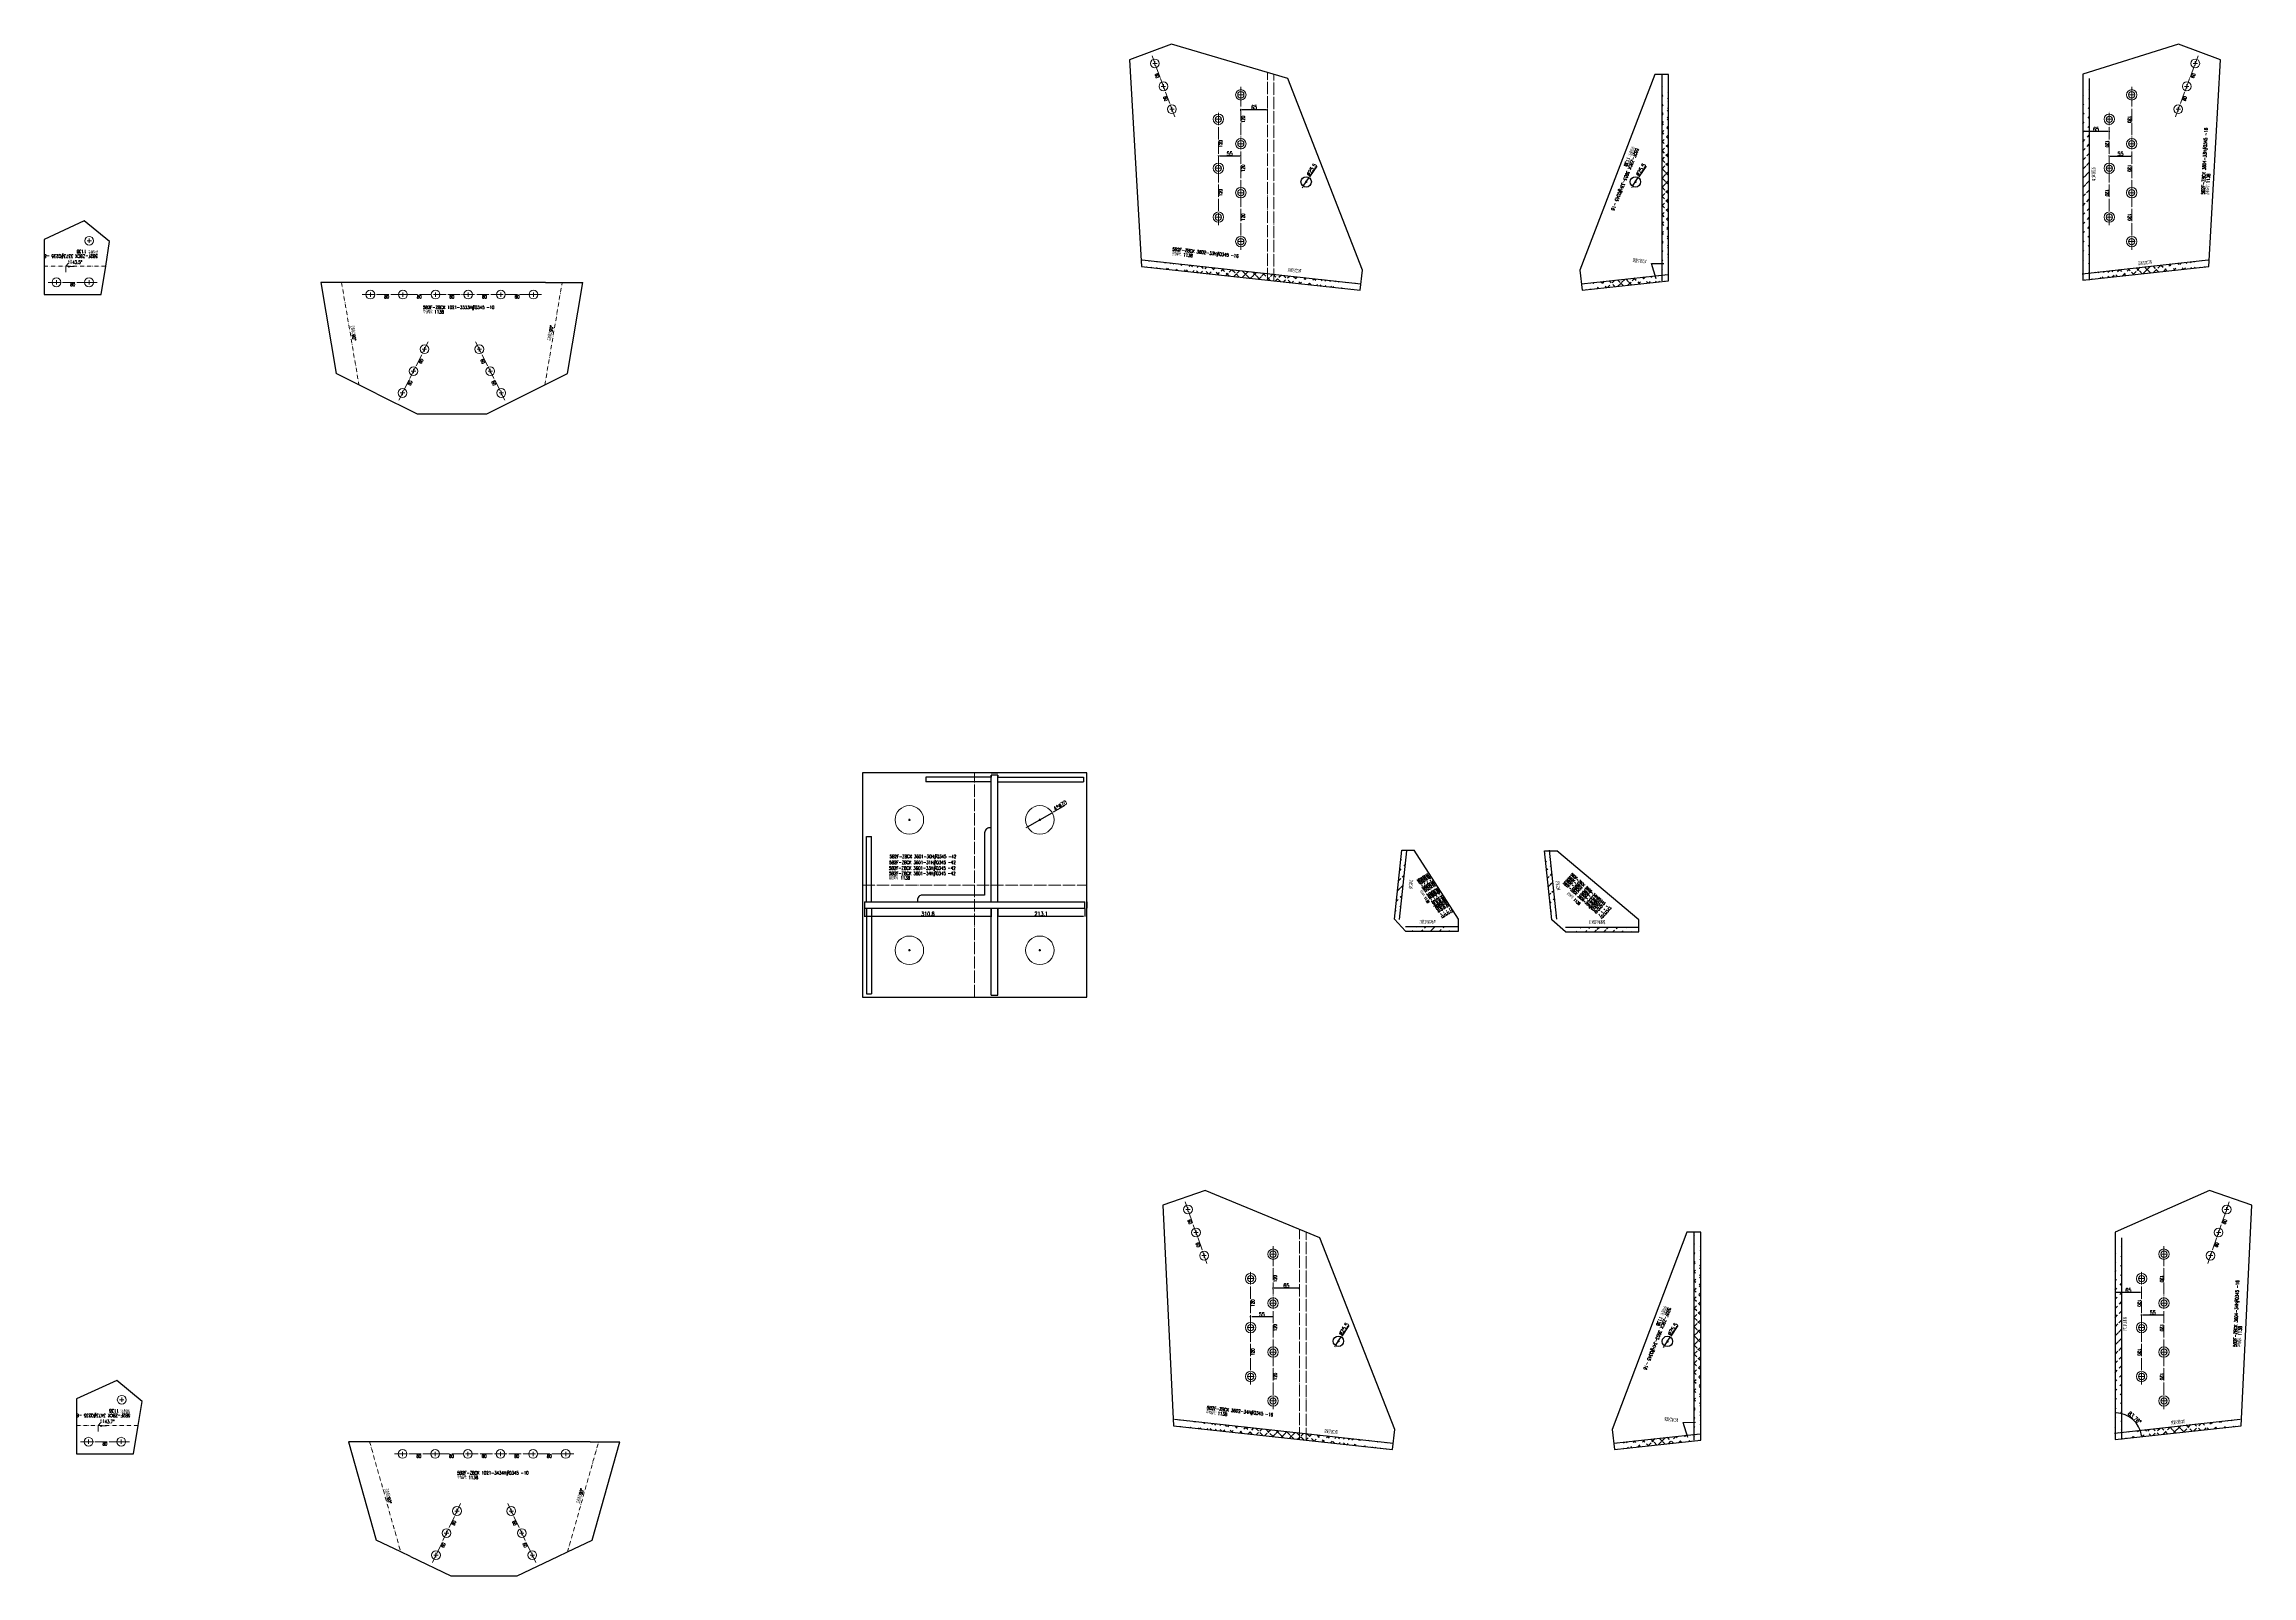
# Model space of a CAD drawing. Header units: millimetres. Extents: x -164 to 144402, y -33030 to 11430.
# Drawn here: x 18000 to 23415, y -33030 to -29273 of the extents above; entities that cross this region are included whole.
import ezdxf
from ezdxf.enums import TextEntityAlignment as Align

# ---------------------------------------------------------------- set-up
doc = ezdxf.new("R2010")
doc.units = ezdxf.units.MM
doc.header["$LTSCALE"] = 20
doc.header["$PDMODE"] = 1
doc.linetypes.add('DASHDOT2X', pattern=[1.75, 1.5, -0.125, 0, -0.125])
doc.linetypes.add('DIVIDE', pattern=[0.875, 0.5, -0.125, 0, -0.125, 0, -0.125])
for name, color, linetype, lineweight in [('1', 7, 'Continuous', 25), ('11', 3, 'Continuous', 13), ('12', 7, 'Continuous', 13), ('5', 1, 'Continuous', 13), ('7', 2, 'DASHDOT2X', 13), ('8', 3, 'DIVIDE', 13)]:
    doc.layers.add(name, color=color, linetype=linetype, lineweight=lineweight)
doc.styles.get("Standard").update_dxf_attribs({"font": 'simplex', "width": 0.7, "bigfont": 'gbhzfs.shx'})
doc.dimstyles.new('dimStyle3', dxfattribs={"dimtxt": 2.1, "dimasz": 1, "dimexe": 1.05, "dimexo": 0, "dimgap": 0.525, "dimtad": 1, "dimzin": 0, "dimdsep": 46, "dimtxsty": 'standard', "dimblk": 'OBLIQUE', "dimblk1": 'OBLIQUE', "dimblk2": 'OBLIQUE', "dimcen": 0.09, "dimadec": 0, "dimazin": 0, "dimtfac": 1, "dimtdec": 1, "dimtmove": 0, "dimatfit": 3, "dimfxl": 0, "dimtolj": 1, "dimtzin": 0, "dimarcsym": 0})
doc.dimstyles.get("Standard").update_dxf_attribs({"dimtxt": 2.1, "dimasz": 1, "dimexe": 1.05, "dimexo": 0, "dimgap": 0.525, "dimtad": 1, "dimzin": 0, "dimdsep": 46, "dimtxsty": 'standard', "dimblk": 'OBLIQUE', "dimblk1": 'OBLIQUE', "dimblk2": 'OBLIQUE', "dimcen": 0.09, "dimadec": 0, "dimazin": 0, "dimtfac": 1, "dimtdec": 1, "dimtix": 1, "dimtmove": 0, "dimatfit": 3, "dimfxl": 0, "dimtolj": 1, "dimtzin": 0, "dimarcsym": 0})

# ---------------------------------------------------------------- blocks, each defined once
blk = doc.blocks.new('M20')
for p, q in [((-0.5, 0), (0.5, 0)), ((0, -0.5), (0, 0.5))]:
    blk.add_line(p, q)
blk.add_circle((0, 0), 1)
blk = doc.blocks.new('M24')
for p, q in [((-0.6, 0), (0.6, 0)), ((0, -0.6), (0, 0.6))]:
    blk.add_line(p, q)
for radius in [1, 0.6]:
    blk.add_circle((0, 0), radius)
blk = doc.blocks.new('*D10')
at = {"layer": '1', "color": 0, "lineweight": -2}
for p, q in [((21014.1, -32326.7), (21014.1, -32322.6)), ((21016.6, -32323.6), (21076.6, -32323.6)), ((21079.1, -32326.7), (21079.1, -32322.6))]:
    blk.add_line(p, q, dxfattribs=at)
at = {"layer": '1', "color": 0}
for points in [[(21016.6, -32323.2), (21016.6, -32324), (21014.1, -32323.6)], [(21076.6, -32323.2), (21076.6, -32324), (21079.1, -32323.6)]]:
    blk.add_solid(points, dxfattribs=at)
at = {"layer": 'Defpoints', "color": 0}
for p in [(21079.1, -32323.6), (21014.1, -32327.3), (21079.1, -32327.3)]:
    blk.add_point(p, dxfattribs=at)
at = {"layer": '1', "color": 0, "insert": (21046.6, -32318), "char_height": 10, "attachment_point": 5}
blk.add_mtext('65', dxfattribs=at)
blk = doc.blocks.new('*D11')
at = {"layer": '1', "color": 0, "lineweight": -2}
for p, q in [((20959.1, -32395.2), (20959.1, -32393.3)), ((20961.6, -32394.3), (21011.6, -32394.3)), ((21014.1, -32395.2), (21014.1, -32393.3))]:
    blk.add_line(p, q, dxfattribs=at)
at = {"layer": '1', "color": 0}
for points in [[(20961.6, -32393.9), (20961.6, -32394.7), (20959.1, -32394.3)], [(21011.6, -32393.9), (21011.6, -32394.7), (21014.1, -32394.3)]]:
    blk.add_solid(points, dxfattribs=at)
at = {"layer": 'Defpoints', "color": 0}
for p in [(20959.1, -32395.8), (21014.1, -32394.3), (21014.1, -32395.8)]:
    blk.add_point(p, dxfattribs=at)
at = {"layer": '1', "color": 0, "insert": (20986.6, -32388.7), "char_height": 10, "attachment_point": 5}
blk.add_mtext('55', dxfattribs=at)
blk = doc.blocks.new('*D12')
at = {"layer": '1', "color": 0, "lineweight": -2}
for p, q in [((23079.1, -32334.5), (23079.1, -32334.1)), ((23141.6, -32335.2), (23081.6, -32335.2)), ((23144.1, -32334.5), (23144.1, -32334.1))]:
    blk.add_line(p, q, dxfattribs=at)
at = {"layer": '1', "color": 0}
for points in [[(23081.6, -32334.7), (23081.6, -32335.6), (23079.1, -32335.2)], [(23141.6, -32334.7), (23141.6, -32335.6), (23144.1, -32335.2)]]:
    blk.add_solid(points, dxfattribs=at)
at = {"layer": 'Defpoints', "color": 0}
for p in [(23079.1, -32335.2), (23079.1, -32335.2), (23144.1, -32335.2)]:
    blk.add_point(p, dxfattribs=at)
at = {"layer": '1', "color": 0, "insert": (23111.6, -32329.5), "char_height": 10, "attachment_point": 5}
blk.add_mtext('65', dxfattribs=at)
blk = doc.blocks.new('*D13')
at = {"layer": '1', "color": 0, "lineweight": -2}
for p, q in [((23144.1, -32391.4), (23144.1, -32389)), ((23146.6, -32390.1), (23196.6, -32390.1)), ((23199.1, -32391.4), (23199.1, -32389))]:
    blk.add_line(p, q, dxfattribs=at)
at = {"layer": '1', "color": 0}
for points in [[(23146.6, -32389.7), (23146.6, -32390.5), (23144.1, -32390.1)], [(23196.6, -32389.7), (23196.6, -32390.5), (23199.1, -32390.1)]]:
    blk.add_solid(points, dxfattribs=at)
at = {"layer": 'Defpoints', "color": 0}
for p in [(23144.1, -32392), (23199.1, -32390.1), (23199.1, -32392)]:
    blk.add_point(p, dxfattribs=at)
at = {"layer": '1', "color": 0, "insert": (23171.6, -32384.5), "char_height": 10, "attachment_point": 5}
blk.add_mtext('55', dxfattribs=at)
blk = doc.blocks.new('*D14')
at = {"layer": '1', "color": 0, "lineweight": -2}
for p, q in [((20935, -29436.4), (20935, -29432.2)), ((20937.5, -29433.3), (20997.5, -29433.3)), ((21000, -29436.4), (21000, -29432.2))]:
    blk.add_line(p, q, dxfattribs=at)
at = {"layer": '1', "color": 0}
for points in [[(20937.5, -29432.9), (20937.5, -29433.7), (20935, -29433.3)], [(20997.5, -29432.9), (20997.5, -29433.7), (21000, -29433.3)]]:
    blk.add_solid(points, dxfattribs=at)
at = {"layer": 'Defpoints', "color": 0}
for p in [(20935, -29437.1), (21000, -29433.3), (21000, -29437.1)]:
    blk.add_point(p, dxfattribs=at)
at = {"layer": '1', "color": 0, "insert": (20967.5, -29427.7), "char_height": 10, "attachment_point": 5}
blk.add_mtext('65', dxfattribs=at)
blk = doc.blocks.new('*D15')
at = {"layer": '1', "color": 0, "lineweight": -2}
for p, q in [((20880, -29546.6), (20880, -29545.8)), ((20882.5, -29546.9), (20932.5, -29546.9)), ((20935, -29546.6), (20935, -29545.8))]:
    blk.add_line(p, q, dxfattribs=at)
at = {"layer": '1', "color": 0}
for points in [[(20882.5, -29546.4), (20882.5, -29547.3), (20880, -29546.9)], [(20932.5, -29546.4), (20932.5, -29547.3), (20935, -29546.9)]]:
    blk.add_solid(points, dxfattribs=at)
at = {"layer": 'Defpoints', "color": 0}
for p in [(20880, -29547.3), (20935, -29546.9), (20935, -29547.3)]:
    blk.add_point(p, dxfattribs=at)
at = {"layer": '1', "color": 0, "insert": (20907.5, -29541.2), "char_height": 10, "attachment_point": 5}
blk.add_mtext('55', dxfattribs=at)
blk = doc.blocks.new('*D16')
at = {"layer": '1', "color": 0, "lineweight": -2}
for p, q in [((23000, -29486.3), (23000, -29488)), ((23062.5, -29487), (23002.5, -29487)), ((23065, -29486.3), (23065, -29488))]:
    blk.add_line(p, q, dxfattribs=at)
at = {"layer": '1', "color": 0}
for points in [[(23002.5, -29486.5), (23002.5, -29487.4), (23000, -29487)], [(23062.5, -29486.5), (23062.5, -29487.4), (23065, -29487)]]:
    blk.add_solid(points, dxfattribs=at)
at = {"layer": 'Defpoints', "color": 0}
for p in [(23000, -29485.7), (23000, -29487), (23065, -29485.7)]:
    blk.add_point(p, dxfattribs=at)
at = {"layer": '1', "color": 0, "insert": (23032.5, -29481.3), "char_height": 10, "attachment_point": 5}
blk.add_mtext('65', dxfattribs=at)
blk = doc.blocks.new('*D17')
at = {"layer": '1', "color": 0, "lineweight": -2}
for p, q in [((23065, -29547.9), (23065, -29546.3)), ((23067.5, -29547.3), (23117.5, -29547.3)), ((23120, -29547.9), (23120, -29546.3))]:
    blk.add_line(p, q, dxfattribs=at)
at = {"layer": '1', "color": 0}
for points in [[(23067.5, -29546.9), (23067.5, -29547.8), (23065, -29547.3)], [(23117.5, -29546.9), (23117.5, -29547.8), (23120, -29547.3)]]:
    blk.add_solid(points, dxfattribs=at)
at = {"layer": 'Defpoints', "color": 0}
for p in [(23065, -29548.6), (23120, -29547.3), (23120, -29548.6)]:
    blk.add_point(p, dxfattribs=at)
at = {"layer": '1', "color": 0, "insert": (23092.5, -29541.7), "char_height": 10, "attachment_point": 5}
blk.add_mtext('55', dxfattribs=at)
blk = doc.blocks.new('*D26')
at = {"layer": '1', "color": 0, "lineweight": -2}
for p, q in [((20012, -31393.1), (20012, -31413.1)), ((20322.8, -31393.1), (20322.8, -31413.1)), ((20014.5, -31412.1), (20320.3, -31412.1))]:
    blk.add_line(p, q, dxfattribs=at)
at = {"layer": '1', "color": 0}
for points in [[(20014.5, -31411.6), (20014.5, -31412.5), (20012, -31412.1)], [(20320.3, -31411.6), (20320.3, -31412.5), (20322.8, -31412.1)]]:
    blk.add_solid(points, dxfattribs=at)
at = {"layer": 'Defpoints', "color": 0}
for p in [(20012, -31392.5), (20322.8, -31392.5), (20322.8, -31412.1)]:
    blk.add_point(p, dxfattribs=at)
at = {"layer": '1', "color": 0, "insert": (20167.4, -31406.4), "char_height": 10, "attachment_point": 5}
blk.add_mtext('310.8', dxfattribs=at)
blk = doc.blocks.new('*D27')
at = {"layer": '1', "color": 0, "lineweight": -2}
for p, q in [((20338.9, -31393.1), (20338.9, -31412.7)), ((20552, -31393.1), (20552, -31412.7)), ((20341.4, -31411.6), (20549.5, -31411.6))]:
    blk.add_line(p, q, dxfattribs=at)
at = {"layer": '1', "color": 0}
for points in [[(20341.4, -31411.2), (20341.4, -31412), (20338.9, -31411.6)], [(20549.5, -31411.2), (20549.5, -31412), (20552, -31411.6)]]:
    blk.add_solid(points, dxfattribs=at)
at = {"layer": 'Defpoints', "color": 0}
for p in [(20338.9, -31392.5), (20552, -31392.5), (20552, -31411.6)]:
    blk.add_point(p, dxfattribs=at)
at = {"layer": '1', "color": 0, "insert": (20445.5, -31406), "char_height": 10, "attachment_point": 5}
blk.add_mtext('213.1', dxfattribs=at)
blk = doc.blocks.new('*D28')
at = {"layer": '1', "color": 0, "lineweight": -2}
for p, q in [((21200.2, -32415.8), (21182.8, -32441.9)), ((21165.9, -32467.3), (21164.5, -32469.3)), ((21167.2, -32465.2), (21181.4, -32444))]:
    blk.add_line(p, q, dxfattribs=at)
at = {"layer": '1', "color": 0}
for points in [[(21165.5, -32467), (21166.2, -32467.5), (21167.2, -32465.2)], [(21182.4, -32441.7), (21183.1, -32442.1), (21181.4, -32444)]]:
    blk.add_solid(points, dxfattribs=at)
at = {"layer": 'Defpoints', "color": 0}
for p in [(21167.2, -32465.2), (21181.4, -32444)]:
    blk.add_point(p, dxfattribs=at)
at = {"layer": '1', "color": 0, "insert": (21187.5, -32424.7), "char_height": 10, "attachment_point": 5, "rotation": 56.2665}
blk.add_mtext('∅25.5', dxfattribs=at)
blk = doc.blocks.new('*D29')
at = {"layer": '1', "color": 0, "lineweight": -2}
for p, q in [((22007, -32416.1), (21989.5, -32442.2)), ((21972.6, -32467.6), (21971.2, -32469.6)), ((21974, -32465.5), (21988.2, -32444.3))]:
    blk.add_line(p, q, dxfattribs=at)
at = {"layer": '1', "color": 0}
for points in [[(21972.3, -32467.3), (21973, -32467.8), (21974, -32465.5)], [(21989.2, -32442), (21989.9, -32442.4), (21988.2, -32444.3)]]:
    blk.add_solid(points, dxfattribs=at)
at = {"layer": 'Defpoints', "color": 0}
for p in [(21974, -32465.5), (21988.2, -32444.3)]:
    blk.add_point(p, dxfattribs=at)
at = {"layer": '1', "color": 0, "insert": (21994.3, -32425), "char_height": 10, "attachment_point": 5, "rotation": 56.2665}
blk.add_mtext('∅25.5', dxfattribs=at)
blk = doc.blocks.new('*D30')
at = {"layer": '1', "color": 0, "lineweight": -2}
for p, q in [((21088.2, -29621.2), (21102.3, -29600)), ((21121.2, -29571.8), (21103.7, -29597.9)), ((21086.8, -29623.3), (21085.4, -29625.4))]:
    blk.add_line(p, q, dxfattribs=at)
at = {"layer": '1', "color": 0}
for points in [[(21103.4, -29597.7), (21104.1, -29598.2), (21102.3, -29600)], [(21086.4, -29623.1), (21087.1, -29623.5), (21088.2, -29621.2)]]:
    blk.add_solid(points, dxfattribs=at)
at = {"layer": 'Defpoints', "color": 0}
for p in [(21102.3, -29600), (21088.2, -29621.2)]:
    blk.add_point(p, dxfattribs=at)
at = {"layer": '1', "color": 0, "insert": (21108.5, -29580.7), "char_height": 10, "attachment_point": 5, "rotation": 56.2665}
blk.add_mtext('∅25.5', dxfattribs=at)
blk = doc.blocks.new('*D31')
at = {"layer": '1', "color": 0, "lineweight": -2}
for p, q in [((21895.7, -29621.4), (21909.8, -29600.2)), ((21928.7, -29572), (21911.2, -29598.1)), ((21894.3, -29623.5), (21892.9, -29625.6))]:
    blk.add_line(p, q, dxfattribs=at)
at = {"layer": '1', "color": 0}
for points in [[(21910.9, -29597.9), (21911.6, -29598.4), (21909.8, -29600.2)], [(21894, -29623.3), (21894.6, -29623.7), (21895.7, -29621.4)]]:
    blk.add_solid(points, dxfattribs=at)
at = {"layer": 'Defpoints', "color": 0}
for p in [(21909.8, -29600.2), (21895.7, -29621.4)]:
    blk.add_point(p, dxfattribs=at)
at = {"layer": '1', "color": 0, "insert": (21916, -29580.9), "char_height": 10, "attachment_point": 5, "rotation": 56.2665}
blk.add_mtext('∅25.5', dxfattribs=at)
blk = doc.blocks.new('*D133')
at = {"layer": '12', "color": 0, "lineweight": -2}
blk.add_arc((23079.1, -32695.7), 65.7, 8.4194, 87.8206, dxfattribs=at)
at = {"layer": '12', "color": 0}
for points in [[(23081.6, -32630.4), (23081.6, -32629.6), (23079.1, -32629.9)], [(23144.5, -32686), (23143.7, -32686.1), (23144.4, -32688.5)]]:
    blk.add_solid(points, dxfattribs=at)
at = {"layer": 'Defpoints', "color": 0}
for p in [(23079.1, -32187.1), (23079.1, -32695.7), (23079.1, -32695.7), (23133.5, -32658.8), (23388, -32661.9)]:
    blk.add_point(p, dxfattribs=at)
at = {"layer": '12', "color": 0, "insert": (23126.9, -32642.3), "char_height": 10, "attachment_point": 5, "rotation": 318.12}
blk.add_mtext('83.76°', dxfattribs=at)

msp = doc.modelspace()

# ---------------------------------------------------------------- hatches: boundary and pattern name
at = {"layer": '1'}
h = msp.add_hatch(dxfattribs=at)
h.set_pattern_fill('ANSI37', color=256, scale=5, style=0)
edge = h.paths.add_edge_path()
edge.add_line((21968, -29853.415), (21968, -29347.085))
edge.add_line((21984, -29853.415), (21984, -29347.085))
h = msp.add_hatch(dxfattribs=at)
h.set_pattern_fill('ANSI31', color=256, scale=5, style=0)
edge = h.paths.add_edge_path()
edge.add_line((23016, -29357.085), (23016, -29851.687))
edge.add_line((23000, -29346.085), (23000, -29851.687))
h = msp.add_hatch(dxfattribs=at)
h.set_pattern_fill('ANSI37', color=256, scale=5, style=0)
edge = h.paths.add_edge_path()
edge.add_line((20692.815, -29802.004), (21229.615, -29860.698))
edge.add_line((20691.076, -29817.909), (21227.876, -29876.603))
h = msp.add_hatch(dxfattribs=at)
h.set_pattern_fill('ANSI37', color=256, scale=5, style=0)
edge = h.paths.add_edge_path()
edge.add_line((22998.261, -29835.782), (23307.185, -29802.004))
edge.add_line((23000, -29851.687), (23308.924, -29817.909))
h = msp.add_hatch(dxfattribs=at)
h.set_pattern_fill('ANSI37', color=256, scale=5, style=0)
edge = h.paths.add_edge_path()
edge.add_line((21770.383, -29860.698), (21982.259, -29837.51))
edge.add_line((21772.124, -29876.603), (21984, -29853.415))
h = msp.add_hatch(dxfattribs=at)
h.set_pattern_fill('ANSI31', color=256, scale=5, style=0)
edge = h.paths.add_edge_path()
edge.add_line((21324.201, -31420.315), (21341.971, -31251.246))
edge.add_line((21312.266, -31419.061), (21330.036, -31249.992))
h = msp.add_hatch(dxfattribs=at)
h.set_pattern_fill('ANSI31', color=256, scale=5, style=0)
edge = h.paths.add_edge_path()
edge.add_line((21709.777, -31419.393), (21692.007, -31250.324))
edge.add_line((21697.843, -31420.647), (21680.073, -31251.578))
h = msp.add_hatch(dxfattribs=at)
h.set_pattern_fill('ANSI31', color=256, scale=5, style=0)
edge = h.paths.add_edge_path()
edge.add_line((21339.131, -31436.896), (21469.131, -31436.896))
edge.add_line((21339.131, -31448.896), (21469.131, -31448.896))
h = msp.add_hatch(dxfattribs=at)
h.set_pattern_fill('ANSI31', color=256, scale=5, style=0)
edge = h.paths.add_edge_path()
edge.add_line((21730.978, -31438.483), (21910.978, -31438.483))
edge.add_line((21730.978, -31450.483), (21910.978, -31450.483))
h = msp.add_hatch(dxfattribs=at)
h.set_pattern_fill('ANSI37', color=256, scale=5, style=0)
edge = h.paths.add_edge_path()
edge.add_line((22047.074, -32697.388), (22047.074, -32187.058))
edge.add_line((22063.074, -32697.388), (22063.074, -32187.058))
h = msp.add_hatch(dxfattribs=at)
h.set_pattern_fill('ANSI31', color=256, scale=5, style=0)
edge = h.paths.add_edge_path()
edge.add_line((23095.074, -32201.058), (23095.074, -32695.66))
edge.add_line((23079.074, -32187.058), (23079.074, -32695.66))
h = msp.add_hatch(dxfattribs=at)
h.set_pattern_fill('ANSI37', color=256, scale=5, style=0)
edge = h.paths.add_edge_path()
edge.add_line((20771.887, -32645.976), (21308.688, -32704.671))
edge.add_line((20770.148, -32661.882), (21306.949, -32720.576))
h = msp.add_hatch(dxfattribs=at)
h.set_pattern_fill('ANSI37', color=256, scale=5, style=0)
edge = h.paths.add_edge_path()
edge.add_line((23077.335, -32679.755), (23386.261, -32645.976))
edge.add_line((23079.074, -32695.66), (23388, -32661.882))
h = msp.add_hatch(dxfattribs=at)
h.set_pattern_fill('ANSI37', color=256, scale=5, style=0)
edge = h.paths.add_edge_path()
edge.add_line((21849.459, -32704.67), (22061.333, -32681.483))
edge.add_line((21851.199, -32720.576), (22063.074, -32697.388))

# ---------------------------------------------------------------- linework, layer by layer
for p, q in [((20765.217, -29272.737), (20662.115, -29311.078)), ((21050, -29357.085), (20765.217, -29272.737)), ((23234.783, -29272.737), (23000, -29346.085)), ((23337.885, -29311.078), (23234.783, -29272.737)), ((20662.115, -29311.078), (20691.076, -29817.909)), ((21950, -29347.085), (21766.689, -29826.899)), ((21984, -29347.085), (21950, -29347.085)), ((21968, -29853.415), (21968, -29347.085)), ((21984, -29853.415), (21984, -29347.085)), ((23000, -29346.085), (23000, -29851.687)), ((23308.924, -29817.909), (23337.885, -29311.078)), ((21233.311, -29826.899), (21050, -29357.085)), ((23016, -29357.085), (23016, -29851.687)), ((21092.749, -29610.612), (21097.749, -29610.612)), ((21095.249, -29613.112), (21095.249, -29608.112)), ((21900.269, -29610.812), (21905.269, -29610.812)), ((21902.769, -29613.312), (21902.769, -29608.312)), ((18098.427, -29706.525), (18000, -29752.085)), ((18160.468, -29757.033), (18098.427, -29706.525)), ((18000, -29752.085), (18000, -29817.085)), ((18151.017, -29817.085), (18160.468, -29757.033)), ((18000, -29817.085), (18000, -29887.085)), ((18140, -29887.085), (18151.017, -29817.085)), ((20691.076, -29817.909), (21227.876, -29876.603)), ((20692.815, -29802.004), (21229.615, -29860.698)), ((21227.876, -29876.603), (21233.311, -29826.899)), ((21766.689, -29826.899), (21772.124, -29876.603)), ((21942.333, -29811.041), (21972.716, -29810.748)), ((21953.635, -29848.147), (21942.333, -29811.041)), ((22998.261, -29835.782), (23307.185, -29802.004)), ((23000, -29851.687), (23308.924, -29817.909)), ((18000, -29887.085), (18140, -29887.085)), ((18678.718, -29857.085), (18716.569, -30080.538)), ((18729.43, -29857.085), (18678.718, -29857.085)), ((18770, -29857.085), (18729.43, -29857.085)), ((19230, -29857.085), (18770, -29857.085)), ((19230, -29857.085), (19270.57, -29857.085)), ((19270.57, -29857.085), (19321.282, -29857.085)), ((19283.431, -30080.538), (19321.282, -29857.085)), ((21770.383, -29860.698), (21982.259, -29837.51)), ((21772.124, -29876.603), (21984, -29853.415)), ((18771.99, -30108.339), (18716.569, -30080.538)), ((19228.01, -30108.339), (19283.431, -30080.538)), ((18816.327, -30130.579), (18771.99, -30108.339)), ((18816.327, -30130.579), (18914.651, -30179.899)), ((19085.349, -30179.899), (19183.673, -30130.579)), ((19183.673, -30130.579), (19228.01, -30108.339)), ((18914.651, -30179.899), (19085.349, -30179.899)), ((20557.032, -31060.615), (20007.032, -31060.615)), ((20007.032, -31060.615), (20007.032, -31610.615)), ((20322.795, -31070.615), (20162.795, -31070.615)), ((20162.795, -31070.615), (20162.795, -31082.615)), ((20322.795, -31060.615), (20338.892, -31060.615)), ((20322.795, -31376.379), (20322.795, -31065.615)), ((20338.892, -31065.615), (20322.795, -31065.615)), ((20322.795, -31065.615), (20322.795, -31070.615)), ((20338.892, -31376.379), (20338.892, -31065.615)), ((20338.892, -31065.615), (20338.892, -31070.615)), ((20338.892, -31070.615), (20548.892, -31070.615)), ((20548.892, -31070.615), (20548.892, -31082.615)), ((20557.032, -31610.615), (20557.032, -31060.615)), ((20322.795, -31082.615), (20162.795, -31082.615)), ((20338.892, -31082.615), (20548.892, -31082.615)), ((20119.532, -31175.615), (20124.532, -31175.615)), ((20122.032, -31178.115), (20122.032, -31173.115)), ((20411.693, -31193.066), (20472.371, -31158.164)), ((20439.532, -31175.615), (20444.532, -31175.615)), ((20442.032, -31178.115), (20442.032, -31173.115)), ((20502.921, -31140.59), (20474.538, -31156.917)), ((20017.032, -31376.379), (20017.032, -31216.379)), ((20017.032, -31216.379), (20029.032, -31216.379)), ((20029.032, -31376.379), (20029.032, -31216.379)), ((20306.699, -31207.258), (20306.699, -31360.282)), ((20322.795, -31195.306), (20318.842, -31195.259)), ((20322.795, -31376.379), (20322.795, -31195.306)), ((20409.526, -31194.313), (20407.359, -31195.559)), ((21312.266, -31419.061), (21330.036, -31249.992)), ((21324.201, -31420.315), (21341.971, -31251.246)), ((21330.036, -31249.992), (21360.036, -31249.992)), ((21469.131, -31418.896), (21360.036, -31249.992)), ((21697.843, -31420.647), (21680.073, -31251.578)), ((21680.073, -31251.578), (21710.073, -31251.578)), ((21709.777, -31419.393), (21692.007, -31250.324)), ((21910.978, -31420.483), (21710.073, -31251.578)), ((20007.032, -31376.379), (20007.032, -31392.475)), ((20012.032, -31376.379), (20552.032, -31376.379)), ((20012.032, -31376.379), (20012.032, -31392.475)), ((20012.032, -31376.379), (20017.032, -31376.379)), ((20012.032, -31392.475), (20552.032, -31392.475)), ((20012.032, -31392.475), (20017.032, -31392.475)), ((20017.032, -31392.475), (20017.032, -31602.475)), ((20029.032, -31392.475), (20029.032, -31602.475)), ((20141.675, -31372.426), (20141.723, -31376.379)), ((20141.723, -31376.379), (20322.795, -31376.379)), ((20306.699, -31360.282), (20153.675, -31360.282)), ((20322.795, -31376.379), (20338.892, -31376.379)), ((20322.795, -31605.615), (20322.795, -31392.472)), ((20322.795, -31392.472), (20338.892, -31392.472)), ((20338.892, -31605.615), (20338.892, -31392.472)), ((20552.032, -31392.475), (20552.032, -31376.379)), ((20557.032, -31376.379), (20557.032, -31392.475)), ((21312.266, -31419.061), (21339.131, -31448.896)), ((21339.131, -31436.896), (21469.131, -31436.896)), ((21339.131, -31448.896), (21469.131, -31448.896)), ((21469.131, -31448.896), (21469.131, -31418.896)), ((21730.978, -31450.483), (21697.843, -31420.647)), ((21730.978, -31438.483), (21910.978, -31438.483)), ((21730.978, -31450.483), (21910.978, -31450.483)), ((21910.978, -31450.483), (21910.978, -31420.483)), ((20119.532, -31495.615), (20124.532, -31495.615)), ((20122.032, -31498.115), (20122.032, -31493.115)), ((20439.532, -31495.615), (20444.532, -31495.615)), ((20442.032, -31498.115), (20442.032, -31493.115)), ((20007.032, -31610.615), (20557.032, -31610.615)), ((20017.032, -31602.475), (20029.032, -31602.475)), ((20322.795, -31605.615), (20338.892, -31605.615)), ((20322.795, -31610.615), (20338.892, -31610.615)), ((20847.437, -32084.929), (20743.549, -32121.086)), ((21129.074, -32201.058), (20847.437, -32084.929)), ((23310.711, -32084.929), (23079.074, -32187.058)), ((23414.599, -32121.086), (23310.711, -32084.929)), ((20743.549, -32121.086), (20770.148, -32661.882)), ((23388, -32661.882), (23414.599, -32121.086)), ((21312.383, -32670.872), (21129.074, -32201.058)), ((22029.074, -32187.058), (21845.765, -32670.872)), ((22063.074, -32187.058), (22029.074, -32187.058)), ((22047.074, -32697.388), (22047.074, -32187.058)), ((22063.074, -32697.388), (22063.074, -32187.058)), ((23079.074, -32187.058), (23079.074, -32695.66)), ((23095.074, -32201.058), (23095.074, -32695.66)), ((21171.822, -32454.585), (21176.822, -32454.585)), ((21174.322, -32457.085), (21174.322, -32452.085)), ((21978.573, -32454.87), (21983.573, -32454.87)), ((21981.073, -32457.37), (21981.073, -32452.37)), ((18178.625, -32550.896), (18079.074, -32596.058)), ((18240.148, -32602.032), (18178.625, -32550.896)), ((18079.074, -32596.058), (18079.074, -32661.058)), ((18230.507, -32661.058), (18240.148, -32602.032)), ((20771.887, -32645.976), (21308.688, -32704.671)), ((23077.335, -32679.755), (23386.261, -32645.976)), ((18079.074, -32661.058), (18079.074, -32731.058)), ((18219.074, -32731.058), (18230.507, -32661.058)), ((18798.296, -32701.058), (18746.352, -32701.058)), ((18746.352, -32701.058), (18814.472, -32942.969)), ((18819.074, -32701.058), (18798.296, -32701.058)), ((19339.074, -32701.058), (18819.074, -32701.058)), ((19339.074, -32701.058), (19359.852, -32701.058)), ((19343.676, -32942.969), (19411.796, -32701.058)), ((19359.852, -32701.058), (19411.796, -32701.058)), ((20770.148, -32661.882), (21306.949, -32720.576)), ((21306.949, -32720.576), (21312.383, -32670.872)), ((21845.765, -32670.872), (21851.2, -32720.576)), ((21849.459, -32704.67), (22061.333, -32681.483)), ((21851.199, -32720.576), (22063.074, -32697.388)), ((22020.053, -32653.582), (22050.436, -32653.289)), ((22031.355, -32690.688), (22020.053, -32653.582)), ((23079.074, -32695.66), (23388, -32661.882)), ((18079.074, -32731.058), (18219.074, -32731.058)), ((18874.446, -32971.485), (18814.472, -32942.969)), ((18898.436, -32982.891), (18874.446, -32971.485)), ((19259.712, -32982.891), (19283.702, -32971.485)), ((19283.702, -32971.485), (19343.676, -32942.969)), ((18898.436, -32982.891), (18997.778, -33030.125)), ((19160.37, -33030.125), (19259.712, -32982.891)), ((18997.778, -33030.125), (19160.37, -33030.125))]:
    msp.add_line(p, q, dxfattribs=at)
for centre in [(21095.249, -29610.612), (21902.769, -29610.812), (21174.322, -32454.585), (21981.073, -32454.87)]:
    msp.add_circle(centre, 12.75, dxfattribs=at)
for centre, start, end in [((20318.699, -31207.258), 89.315035, 180), ((20153.675, -31372.282), 90, 180.684965)]:
    msp.add_arc(centre, 12, start, end, dxfattribs=at)
for points in [[(20474.33, -31156.556), (20474.745, -31157.278), (20472.371, -31158.164)], [(20409.318, -31193.952), (20409.733, -31194.674), (20411.693, -31193.066)]]:
    msp.add_solid(points, dxfattribs=at)
at = {"layer": '12'}
for p, q in [((18053.508, -29817.085), (18059.661, -29809.829)), ((18053.508, -29817.085), (18053.508, -29832.085)), ((18073.508, -29818.085), (18058.508, -29818.085)), ((18058.508, -29818.085), (18060.508, -29820.085)), ((18060.508, -29820.085), (18062.508, -29818.085)), ((18132.791, -32661.058), (18138.969, -32653.831)), ((18132.791, -32661.058), (18132.791, -32676.058)), ((18137.791, -32662.058), (18139.791, -32664.058)), ((18152.791, -32662.058), (18137.791, -32662.058)), ((18139.791, -32664.058), (18141.791, -32662.058))]:
    msp.add_line(p, q, dxfattribs=at)
at = {"layer": '5'}
for centre in [(20122.032, -31175.615), (20442.032, -31175.615), (20122.032, -31495.615), (20442.032, -31495.615)]:
    msp.add_circle(centre, 35, dxfattribs=at)
at = {"layer": '7'}
for p, q in [((20772.921, -29451.246), (20717.151, -29301.28)), ((21000, -29851.687), (21000, -29342.275)), ((21016, -29853.436), (21016, -29347.014)), ((23227.079, -29451.246), (23282.849, -29301.28)), ((20935, -29777.085), (20935, -29377.085)), ((23120, -29777.085), (23120, -29377.085)), ((20880, -29717.085), (20880, -29437.085)), ((23065, -29717.085), (23065, -29437.085)), ((18010, -29857.085), (18130, -29857.085)), ((18780, -29887.085), (19220, -29887.085)), ((18941.712, -30003.285), (18869.973, -30146.301)), ((19058.288, -30003.285), (19130.027, -30146.301)), ((20282.032, -31610.615), (20282.032, -31060.615)), ((20007.032, -31335.615), (20557.032, -31335.615)), ((20851.371, -32263.562), (20798.78, -32112.452)), ((23306.777, -32263.562), (23359.368, -32112.452)), ((21079.074, -32695.66), (21079.074, -32180.441)), ((21095.074, -32697.409), (21095.074, -32187.039)), ((21014.074, -32621.058), (21014.074, -32221.058)), ((23199.074, -32621.058), (23199.074, -32221.058)), ((20959.074, -32561.058), (20959.074, -32281.058)), ((23144.074, -32561.058), (23144.074, -32281.058)), ((18089.074, -32701.058), (18209.074, -32701.058)), ((18859.074, -32731.058), (19299.074, -32731.058)), ((19021.105, -32852.978), (18952.401, -32997.477)), ((19137.043, -32852.978), (19205.747, -32997.477))]:
    msp.add_line(p, q, dxfattribs=at)
at = {"layer": '8'}
for p, q in [((18151.017, -29817.085), (18000, -29817.085)), ((18729.43, -29857.085), (18771.99, -30108.339)), ((19228.01, -30108.339), (19270.57, -29857.085)), ((18230.507, -32661.058), (18079.074, -32661.058)), ((18798.296, -32701.058), (18874.446, -32971.485)), ((19283.702, -32971.485), (19359.852, -32701.058))]:
    msp.add_line(p, q, dxfattribs=at)

# ---------------------------------------------------------------- block references
at = {"layer": '5'}
for name, p, xscale, yscale, zscale in [('M20', (20724.123, -29320.026), 10.75, 10.75, 10.75), ('M20', (23275.877, -29320.026), 10.75, 10.75, 10.75), ('M20', (20745.036, -29376.263), 10.75, 10.75, 10.75), ('M24', (20935, -29397.085), 12.75, 12.75, 12.75), ('M24', (23120, -29397.085), 12.75, 12.75, 12.75), ('M20', (23254.964, -29376.263), 10.75, 10.75, 10.75), ('M20', (20765.949, -29432.5), 10.75, 10.75, 10.75), ('M24', (20880, -29457.085), 12.75, 12.75, 12.75), ('M24', (23065, -29457.085), 12.75, 12.75, 12.75), ('M20', (23234.051, -29432.5), 10.75, 10.75, 10.75), ('M24', (20935, -29517.085), 12.75, 12.75, 12.75), ('M24', (23120, -29517.085), 12.75, 12.75, 12.75), ('M24', (20880, -29577.085), 12.75, 12.75, 12.75), ('M24', (23065, -29577.085), 12.75, 12.75, 12.75), ('M24', (20935, -29637.085), 12.75, 12.75, 12.75), ('M24', (23120, -29637.085), 12.75, 12.75, 12.75), ('M24', (20880, -29697.085), 12.75, 12.75, 12.75), ('M24', (23065, -29697.085), 12.75, 12.75, 12.75), ('M20', (18110.507, -29755.044), 10.75, 10.75, 10.75), ('M24', (20935, -29757.085), 12.75, 12.75, 12.75), ('M24', (23120, -29757.085), 12.75, 12.75, 12.75), ('M20', (18030, -29857.085), 10.75, 10.75, 10.75), ('M20', (18110, -29857.085), 10.75, 10.75, 10.75), ('M20', (18800, -29887.085), 10.75, 10.75, 10.75), ('M20', (18880, -29887.085), 10.75, 10.75, 10.75), ('M20', (18960, -29887.085), 10.75, 10.75, 10.75), ('M20', (19040, -29887.085), 10.75, 10.75, 10.75), ('M20', (19120, -29887.085), 10.75, 10.75, 10.75), ('M20', (19200, -29887.085), 10.75, 10.75, 10.75), ('M20', (18932.745, -30021.162), 10.75, 10.75, 10.75), ('M20', (19067.255, -30021.162), 10.75, 10.75, 10.75), ('M20', (18905.842, -30074.793), 10.75, 10.75, 10.75), ('M20', (19094.158, -30074.793), 10.75, 10.75, 10.75), ('M20', (18878.94, -30128.424), 10.75, 10.75, 10.75), ('M20', (19121.06, -30128.424), 10.75, 10.75, 10.75), ('M20', (20805.354, -32131.341), 10.75, 10.75, 10.75), ('M20', (23352.794, -32131.341), 10.75, 10.75, 10.75), ('M20', (20825.075, -32188.007), 10.75, 10.75, 10.75), ('M20', (23333.073, -32188.007), 10.75, 10.75, 10.75), ('M20', (20844.797, -32244.673), 10.75, 10.75, 10.75), ('M24', (21014.074, -32241.058), 12.75, 12.75, 12.75), ('M24', (23199.074, -32241.058), 12.75, 12.75, 12.75), ('M20', (23313.351, -32244.673), 10.75, 10.75, 10.75), ('M24', (20959.074, -32301.058), 12.75, 12.75, 12.75), ('M24', (23144.074, -32301.058), 12.75, 12.75, 12.75), ('M24', (21014.074, -32361.058), 12.75, 12.75, 12.75), ('M24', (23199.074, -32361.058), 12.75, 12.75, 12.75), ('M24', (20959.074, -32421.058), 12.75, 12.75, 12.75), ('M24', (23144.074, -32421.058), 12.75, 12.75, 12.75), ('M24', (21014.074, -32481.058), 12.75, 12.75, 12.75), ('M24', (23199.074, -32481.058), 12.75, 12.75, 12.75), ('M24', (20959.074, -32541.058), 12.75, 12.75, 12.75), ('M24', (23144.074, -32541.058), 12.75, 12.75, 12.75), ('M20', (18190.217, -32598.157), 10.75, 10.75, 10.75), ('M24', (21014.074, -32601.058), 12.75, 12.75, 12.75), ('M24', (23199.074, -32601.058), 12.75, 12.75, 12.75), ('M20', (18109.074, -32701.058), 10.75, 10.75, 10.75), ('M20', (18189.074, -32701.058), 10.75, 10.75, 10.75), ('M20', (18879.074, -32731.058), 10.75, 10.75, 10.75), ('M20', (18959.074, -32731.058), 10.75, 10.75, 10.75), ('M20', (19039.074, -32731.058), 10.75, 10.75, 10.75), ('M20', (19119.074, -32731.058), 10.75, 10.75, 10.75), ('M20', (19199.074, -32731.058), 10.75, 10.75, 10.75), ('M20', (19279.074, -32731.058), 10.75, 10.75, 10.75), ('M20', (19012.517, -32871.041), 10.75, 10.75, 10.75), ('M20', (19145.631, -32871.041), 10.75, 10.75, 10.75), ('M20', (18986.753, -32925.228), 10.75, 10.75, 10.75), ('M20', (19171.395, -32925.228), 10.75, 10.75, 10.75), ('M20', (18960.989, -32979.414), 10.75, 10.75, 10.75), ('M20', (19197.159, -32979.414), 10.75, 10.75, 10.75)]:
    msp.add_blockref(name, p, dxfattribs=dict(at, xscale=xscale, yscale=yscale, zscale=zscale))

# ---------------------------------------------------------------- texts
at = {"layer": '1', "insert": (20491.918, -31140.431), "char_height": 10, "attachment_point": 5, "rotation": 29.908096}
msp.add_mtext('4*∅70', dxfattribs=at)
at = {"layer": '11', "width": 0.7}
for s, rotation, p in [('60', 290.39913, (20733.173, -29348.667)), ('60', 69.60087, (23266.827, -29348.667)), ('60', 290.39913, (20754.087, -29404.905)), ('120', 90, (20936.5, -29457.085)), ('120', 270, (23118.5, -29457.085)), ('60', 69.60087, (23245.913, -29404.905)), ('120', 90, (20881.5, -29517.085)), ('120', 270, (23063.5, -29517.085)), ('120', 90, (20936.5, -29577.085)), ('反面打坡口焊', 270, (23029.395, -29591.694)), ('120', 270, (23118.5, -29577.085)), ('120', 90, (20881.5, -29637.085)), ('120', 270, (23063.5, -29637.085)), ('120', 90, (20936.5, -29697.085)), ('120', 270, (23118.5, -29697.085)), ('60', 63.360877, (18920.634, -30048.65)), ('60', 296.639123, (19079.366, -30048.65)), ('60', 63.360877, (18893.732, -30102.281)), ('60', 296.639123, (19106.268, -30102.281)), ('60', 289.189476, (20813.798, -32160.167)), ('60', 70.810524, (23344.35, -32160.167)), ('60', 289.189476, (20833.52, -32216.833)), ('60', 70.810524, (23324.628, -32216.833)), ('120', 90, (21015.574, -32301.058)), ('120', 270, (23197.574, -32301.058)), ('120', 90, (20960.574, -32361.058)), ('120', 270, (23142.574, -32361.058)), ('120', 90, (21015.574, -32421.058)), ('反面打坡口焊', 270, (23106.133, -32412.177)), ('120', 270, (23197.574, -32421.058)), ('120', 90, (20960.574, -32481.058)), ('120', 270, (23142.574, -32481.058)), ('120', 90, (21015.574, -32541.058)), ('120', 270, (23197.574, -32541.058)), ('60', 64.57053, (19000.99, -32898.778)), ('60', 295.42947, (19157.158, -32898.778)), ('60', 64.57053, (18975.226, -32952.965)), ('60', 295.42947, (19182.922, -32952.965))]:
    msp.add_text(s, height=8, rotation=rotation, dxfattribs=at).set_placement(p, align=Align.TOP_CENTER)
for p in [(18070, -29858.585), (18840, -29888.585), (18920, -29888.585), (19000, -29888.585), (19080, -29888.585), (19160, -29888.585), (18149.074, -32702.558), (18919.074, -32732.558), (18999.074, -32732.558), (19079.074, -32732.558), (19159.074, -32732.558), (19239.074, -32732.558)]:
    msp.add_text('80', height=8, dxfattribs=at).set_placement(p, align=Align.TOP_CENTER)
at = {"layer": '12', "width": 0.7}
for s, height, rotation, p in [('5B2F-ZBCK 3604-33H#Q345 -16 ', 8, 87.287089, (23301.003, -29641.53)), ('5B2F-ZBCK 3603-33H#Q345 -16 ', 8, 248.184092, (21901.706, -29526.168)), ('存档编号：1138 ', 8, 248.184092, (21891.308, -29522.006)), ('存档编号：1138 ', 8, 87.287089, (23312.19, -29642.06)), ('存档编号：1138 ', 8, 180, (18131.447, -29775.274)), ('5B2F-ZBCK 3602-33H#Q345 -16 ', 8, 353.760007, (20766.394, -29781.458)), ('5B2F-ZBCK 3373#Q235 -8 ', 8, 180, (18131.447, -29786.474)), ('存档编号：1138 ', 8, 353.760007, (20765.176, -29792.592)), ('双面打坡口焊', 8, 353.760007, (21048.876, -29833.173)), ('双面打坡口焊', 8, 353.760007, (21895.33, -29809.744)), ('双面打坡口焊', 8, 6.157675, (23136.621, -29817.993)), ('打坡口焊', 8, 264.088097, (21345.705, -31321.862)), ('5B2F-ZBCK 3605-30H#Q345 -12 ', 5.6, 303.565726, (21365.314, -31323.034)), ('存档编号：1138 ', 5.6, 303.565726, (21371.602, -31351.39)), ('5B2F-ZBCK 3605-31H#Q345 -12 ', 5.6, 303.565726, (21372.112, -31318.992)), ('5B2F-ZBCK 3605-33H#Q345 -12 ', 5.6, 303.565726, (21378.609, -31314.578)), ('5B2F-ZBCK 3605-34H#Q345 -12 ', 5.6, 303.565726, (21386.1, -31310.388)), ('打坡口焊', 8, 276.202012, (21703.922, -31326.842)), ('5B2F-ZBCK 3606-30H#Q345 -12 ', 6.4, 317.851101, (21723.375, -31332.531)), ('5B2F-ZBCK 3606-31H#Q345 -12 ', 6.4, 317.851101, (21729.861, -31325.725)), ('5B2F-ZBCK 3606-33H#Q345 -12 ', 6.4, 317.851101, (21735.699, -31319.244)), ('5B2F-ZBCK 3606-34H#Q345 -12 ', 6.4, 317.851101, (21741.786, -31311.754)), ('存档编号：1138 ', 6.4, 317.851101, (21732.24, -31358.879)), ('5B2F-ZBCK 3603-34H#Q345 -16 ', 8, 248.184264, (21980.78, -32370.141)), ('存档编号：1138 ', 8, 248.184264, (21970.383, -32365.979)), ('5B2F-ZBCK 3604-34H#Q345 -16 ', 8, 87.70745, (23379.466, -32468.701)), ('存档编号：1138 ', 8, 87.70745, (23390.657, -32469.149)), ('5B2F-ZBCK 3473#Q235 -8 ', 8, 180, (18211.178, -32630.372)), ('存档编号：1138 ', 8, 180, (18211.178, -32619.172)), ('存档编号：1138 ', 8, 353.760006, (20849.617, -32634.874)), ('5B2F-ZBCK 3602-34H#Q345 -16 ', 8, 353.760006, (20850.835, -32623.74)), ('双面打坡口焊', 8, 353.760007, (21973.05, -32652.286)), ('双面打坡口焊', 8, 6.157675, (23217.196, -32661.699)), ('双面打坡口焊', 8, 353.760007, (21138.651, -32681.283))]:
    msp.add_text(s, height=height, rotation=rotation, dxfattribs=at).set_placement(p, align=Align.BOTTOM_LEFT)
for s, p in [('反曲43.5°', (18075.508, -29814.085)), ('反曲43.7°', (18154.791, -32658.058))]:
    msp.add_text(s, height=8, dxfattribs=at).set_placement(p, align=Align.BOTTOM_CENTER)
for s, p in [('存档编号：1138 ', (18928.877, -29935.976)), ('5B2F-ZBCK 1021-3333H#Q345 -10 ', (18928.877, -29924.776)), ('5B2F-ZBCK 3601-33H#Q345 -42 ', (20071.955, -31300.272)), ('5B2F-ZBCK 3601-31H#Q345 -42 ', (20072.412, -31286.448)), ('5B2F-ZBCK 3601-30H#Q345 -42 ', (20073.538, -31271.823)), ('存档编号：1138 ', (20072.023, -31324.518)), ('5B2F-ZBCK 3601-34H#Q345 -42 ', (20072.023, -31313.318)), ('打坡口与底板焊', (21372.966, -31433.261)), ('打坡口与底板焊', (21789.63, -31433.768)), ('存档编号：1138 ', (19012.858, -32795.164)), ('5B2F-ZBCK 1021-3434H#Q345 -10 ', (19012.858, -32783.964))]:
    msp.add_text(s, height=8, dxfattribs=at).set_placement(p, align=Align.BOTTOM_LEFT)
for rotation, p in [(279.614136, (18751.696, -29982.545)), (80.385864, (19248.304, -29982.545)), (285.726773, (18837.334, -32836)), (74.273227, (19320.814, -32836))]:
    msp.add_text('正曲卷边90°', height=8, rotation=rotation, dxfattribs=at).set_placement(p, align=Align.BOTTOM_CENTER)

# ---------------------------------------------------------------- dimensions: what is measured, and where the dimension line sits
at = {"layer": '1'}
for p1, p2, distance, override, picture, middle in [((20935, -29437.057), (21000, -29437.057), 3.768, {"dimtxt": 10, "dimasz": 2.5, "dimexo": 0.625, "dimgap": 0.625, "dimzin": 8, "dimcen": 2.5, "dimtdec": 2, "dimtix": 0, "dimtolj": 0, "dimtzin": 8}, '*D14', (20967.5, -29427.664)), ((23065, -29485.72), (23000, -29485.72), 1.23, {"dimtxt": 10, "dimasz": 2.5, "dimexo": 0.625, "dimgap": 0.625, "dimzin": 8, "dimcen": 2.5, "dimtdec": 2, "dimtix": 0, "dimtolj": 0, "dimtzin": 8}, '*D16', (23032.5, -29481.325)), ((20880, -29547.271), (20935, -29547.271), 0.419, {"dimtxt": 10, "dimasz": 2.5, "dimexo": 0.625, "dimgap": 0.625, "dimzin": 8, "dimcen": 2.5, "dimtdec": 2, "dimtix": 0, "dimtolj": 0, "dimtzin": 8}, '*D15', (20907.5, -29541.227)), ((23065, -29548.572), (23120, -29548.572), 1.231, {"dimtxt": 10, "dimasz": 2.5, "dimexo": 0.625, "dimgap": 0.625, "dimzin": 8, "dimcen": 2.5, "dimtdec": 2, "dimtix": 0, "dimtolj": 0, "dimtzin": 8}, '*D17', (23092.5, -29541.716)), ((20012.032, -31392.475), (20322.795, -31392.475), -19.583, {"dimtxt": 10, "dimasz": 2.5, "dimexo": 0.625, "dimgap": 0.625, "dimdec": 1, "dimzin": 8, "dimcen": 2.5, "dimtdec": 2, "dimtix": 0, "dimtolj": 0, "dimtzin": 8}, '*D26', (20167.414, -31406.434)), ((20338.892, -31392.475), (20552.032, -31392.475), -19.13, {"dimtxt": 10, "dimasz": 2.5, "dimexo": 0.625, "dimgap": 0.625, "dimdec": 1, "dimzin": 8, "dimcen": 2.5, "dimtdec": 2, "dimtix": 0, "dimtolj": 0, "dimtzin": 8}, '*D27', (20445.462, -31405.981)), ((21014.074, -32327.296), (21079.074, -32327.296), 3.67, {"dimtxt": 10, "dimasz": 2.5, "dimexo": 0.625, "dimgap": 0.625, "dimzin": 8, "dimcen": 2.5, "dimtdec": 2, "dimtix": 0, "dimtolj": 0, "dimtzin": 8}, '*D10', (21046.574, -32318.001)), ((23144.074, -32335.16), (23079.074, -32335.16), 0, {"dimtxt": 10, "dimasz": 2.5, "dimexo": 0.625, "dimgap": 0.625, "dimzin": 8, "dimcen": 2.5, "dimtdec": 2, "dimtix": 0, "dimtolj": 0, "dimtzin": 8}, '*D12', (23111.574, -32329.535)), ((23144.074, -32391.996), (23199.074, -32391.996), 1.905, {"dimtxt": 10, "dimasz": 2.5, "dimexo": 0.625, "dimgap": 0.625, "dimzin": 8, "dimcen": 2.5, "dimtdec": 2, "dimtix": 0, "dimtolj": 0, "dimtzin": 8}, '*D13', (23171.574, -32384.466)), ((20959.074, -32395.838), (21014.074, -32395.838), 1.529, {"dimtxt": 10, "dimasz": 2.5, "dimexo": 0.625, "dimgap": 0.625, "dimzin": 8, "dimcen": 2.5, "dimtdec": 2, "dimtix": 0, "dimtolj": 0, "dimtzin": 8}, '*D11', (20986.574, -32388.684))]:
    dim = msp.add_aligned_dim(p1=p1, p2=p2, distance=distance, dimstyle='standard', override=override, dxfattribs=at)
    dim.commit()
    dim.dimension.update_dxf_attribs({"geometry": picture, "text_midpoint": middle})
for p1, p2, picture, middle in [((21088.169, -29621.215), (21102.33, -29600.008), '*D30', (21108.458, -29580.702)), ((21895.688, -29621.416), (21909.849, -29600.209), '*D31', (21915.977, -29580.903)), ((21167.242, -32465.188), (21181.403, -32443.981), '*D28', (21187.531, -32424.675)), ((21973.993, -32465.473), (21988.154, -32444.266), '*D29', (21994.281, -32424.961))]:
    dim = msp.add_diameter_dim_2p(p1=p1, p2=p2, dimstyle='standard', override={"dimtxt": 10, "dimasz": 2.5, "dimexo": 0.625, "dimgap": 0.625, "dimzin": 8, "dimcen": 2.5, "dimtdec": 2, "dimtix": 0, "dimtolj": 0, "dimtzin": 8}, dxfattribs=at)
    dim.commit()
    dim.dimension.update_dxf_attribs({"geometry": picture, "text_midpoint": middle})
at = {"layer": '12'}
dim = msp.add_angular_dim_2l(base=(23133.463, -32658.752), line1=((23079.074, -32695.66), (23388, -32661.882)), line2=((23079.074, -32187.058), (23079.074, -32695.66)), dimstyle='dimStyle3', override={"dimtxt": 10, "dimasz": 2.5, "dimexe": 1.25, "dimexo": 0.625, "dimgap": 0.625, "dimzin": 8, "dimcen": 2.5, "dimadec": 2, "dimtdec": 2, "dimtolj": 0, "dimtzin": 8}, dxfattribs=at)
dim.commit()
dim.dimension.update_dxf_attribs({"geometry": '*D133', "text_midpoint": (23126.884, -32642.337)})

doc.saveas('drawing.dxf')
